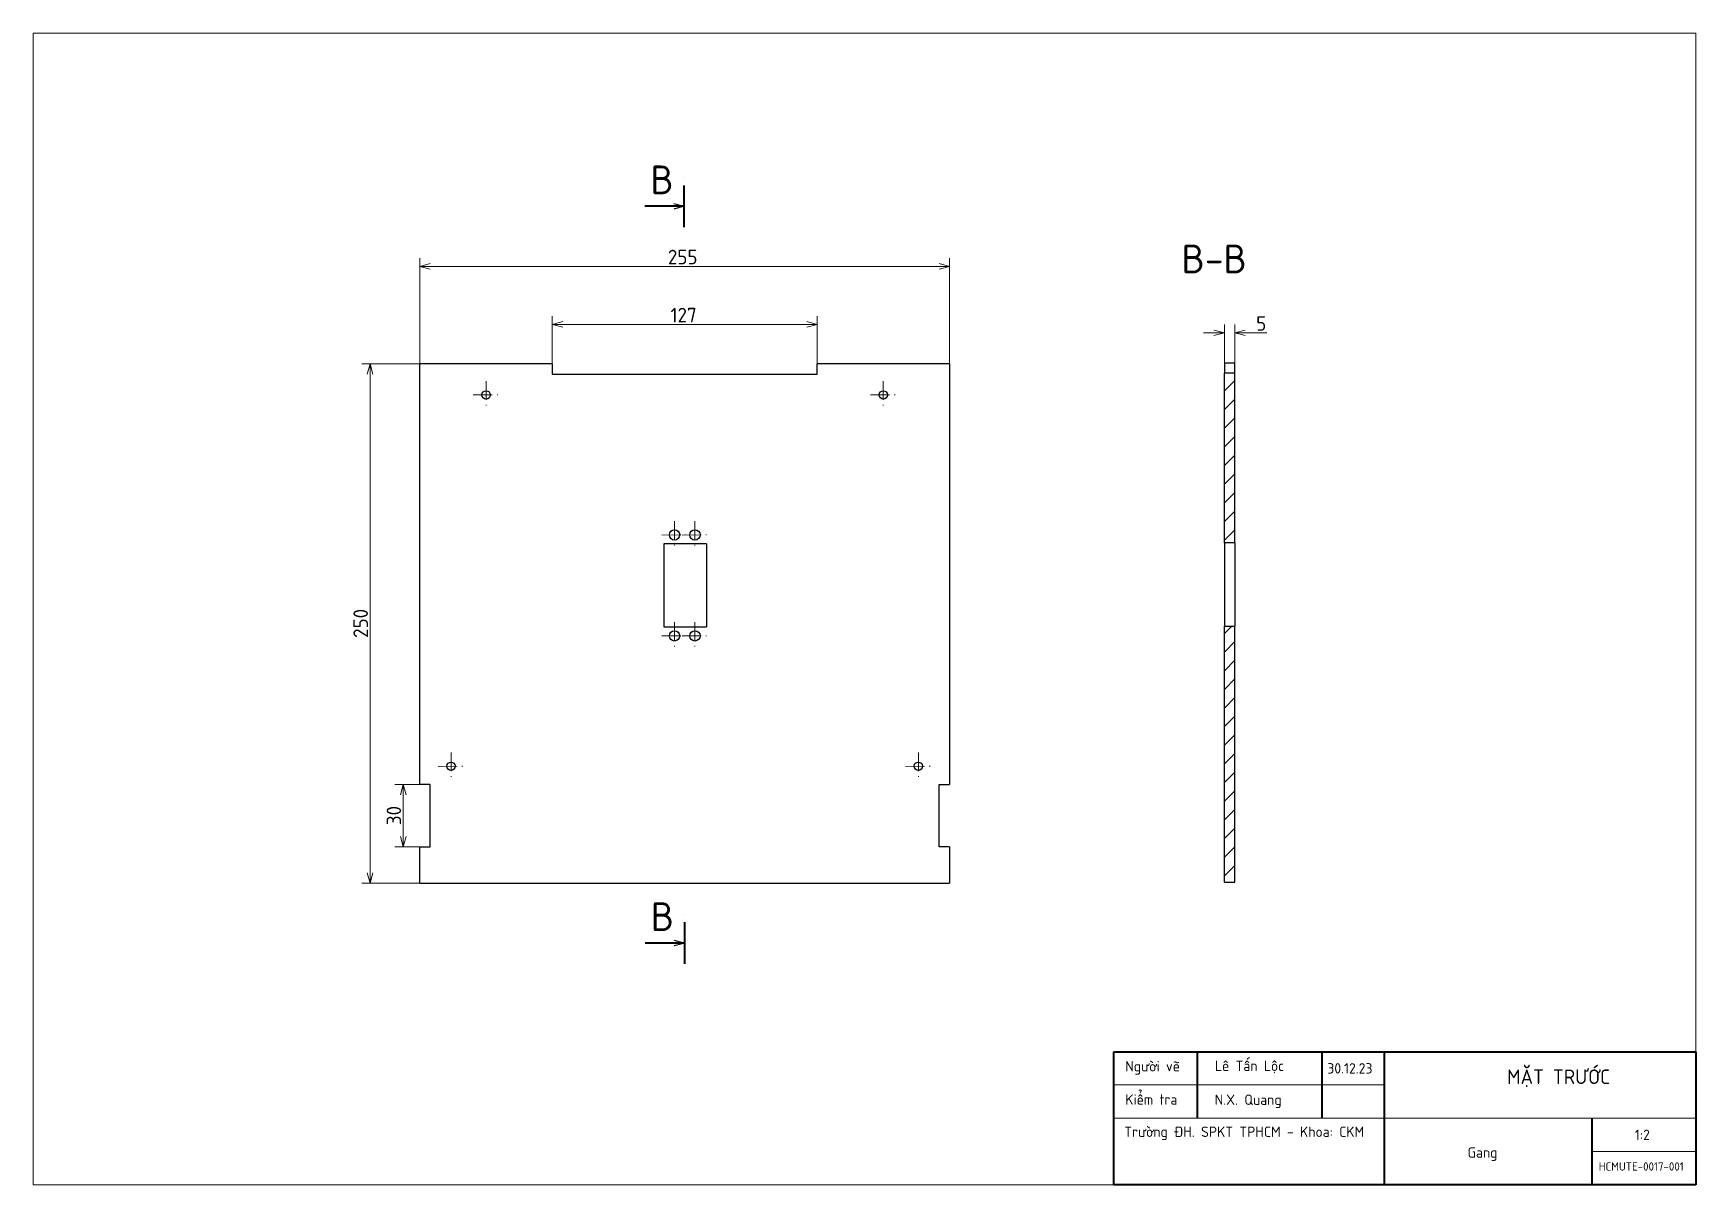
# Paper-space layout 'Sheet' of a CAD drawing. Header units: millimetres. Extents: x 10 to 410, y 10 to 287.
# The model-space entities are those that its viewports show. They can reach past a viewport. Long polylines and large blocks are cut down to what shows.
import ezdxf

# ---------------------------------------------------------------- set-up
doc = ezdxf.new("R2010")
doc.units = ezdxf.units.MM
doc.linetypes.add('Dash Dot', pattern=[7.03, 4.56, -1.14, 0.19, -1.14])
for name, color, linetype, lineweight in [('DuongTam', 7, 'Dash Dot', 13), ('NetDam', 7, 'Continuous', 35), ('Netmanh', 5, 'Continuous', 13)]:
    doc.layers.add(name, color=color, linetype=linetype, lineweight=lineweight)
doc.styles.add('Note Text (ISO)', font='tcvn+7284-2003r.ttf')
doc.dimstyles.new('Default (ISO)', dxfattribs={"dimtxt": 3.5, "dimasz": 2.5, "dimexe": 2, "dimexo": 0, "dimgap": 0.5, "dimtad": 0, "dimtih": 1, "dimtoh": 1, "dimtxsty": 'Note Text (ISO)', "dimblk": 'OPEN30', "dimblk1": 'OPEN30', "dimblk2": 'OPEN90', "dimcen": 2.5, "dimclrd": 256, "dimclre": 256, "dimclrt": 256, "dimazin": 0, "dimtfac": 1, "dimtofl": 0, "dimtmove": 0, "dimatfit": 3, "dimldrblk": 'OPEN30', "dimfxl": 1, "dimtolj": 1, "dimtzin": 0, "dimlwd": -1, "dimlwe": -1, "dimarcsym": 0})
doc.dimstyles.new('Default (ISO)$0', dxfattribs={"dimtxt": 3.5, "dimasz": 2.5, "dimexe": 2, "dimexo": 0, "dimgap": 0.5, "dimtad": 1, "dimtxsty": 'Note Text (ISO)', "dimblk": 'OPEN30', "dimblk1": 'OPEN30', "dimblk2": 'OPEN90', "dimcen": 2.5, "dimclrd": 256, "dimclre": 256, "dimclrt": 256, "dimazin": 0, "dimtfac": 1, "dimtofl": 0, "dimtmove": 0, "dimatfit": 3, "dimldrblk": 'OPEN30', "dimfxl": 1, "dimtolj": 1, "dimtzin": 0, "dimlwd": -1, "dimlwe": -1, "dimarcsym": 0})
pattern_1 = [(45, (95.4576, -58.502), (-4.4877, 4.4877), [])]

# ---------------------------------------------------------------- blocks, each defined once
blk = doc.blocks.new('_Open30')
at = {"color": 0, "linetype": 'ByBlock', "lineweight": -2}
for p, q in [((-1, 0.27), (0, 0)), ((0, 0), (-1, -0.27)), ((0, 0), (-1, 0))]:
    blk.add_line(p, q, dxfattribs=at)
blk = doc.blocks.new('*D17')
at = {"layer": 'Defpoints', "color": 0, "transparency": 16777216}
for p in [(230.46, 230.92), (103.03, 207.5), (230.46, 207.5)]:
    blk.add_point(p, dxfattribs=at)
at = {"layer": 'Netmanh', "linetype": 'Continuous', "transparency": 16777216}
for p, q in [((103.03, 207.5), (103.03, 232.92)), ((230.46, 207.5), (230.46, 232.92)), ((105.53, 230.92), (227.96, 230.92))]:
    blk.add_line(p, q, dxfattribs=at)
at = {"layer": 'Netmanh', "transparency": 16777216, "xscale": 2.5, "yscale": 2.5, "zscale": 2.5, "rotation": 180}
blk.add_blockref('_Open30', (103.03, 230.92), dxfattribs=at)
at = {"layer": 'Netmanh', "transparency": 16777216, "xscale": 2.5, "yscale": 2.5, "zscale": 2.5}
blk.add_blockref('_Open30', (230.46, 230.92), dxfattribs=at)
at = {"layer": 'Netmanh', "transparency": 16777216, "insert": (166.26, 233.17), "char_height": 3.5, "attachment_point": 5, "style": 'Note Text (ISO)'}
blk.add_mtext('\\A1;255', dxfattribs=at)
blk = doc.blocks.new('_Open90')
at = {"color": 0, "linetype": 'ByBlock', "lineweight": -2}
for p, q in [((0, 0), (-1, 0)), ((-0.5, 0.5), (0, 0)), ((0, 0), (-0.5, -0.5))]:
    blk.add_line(p, q, dxfattribs=at)
blk = doc.blocks.new('*D18')
at = {"layer": 'Defpoints', "color": 0, "transparency": 16777216}
for p in [(198.6, 216.95), (134.88, 206.25), (198.6, 206.25)]:
    blk.add_point(p, dxfattribs=at)
at = {"layer": 'Netmanh', "linetype": 'Continuous', "transparency": 16777216}
for p, q in [((134.88, 206.25), (134.88, 218.95)), ((137.38, 216.95), (196.1, 216.95)), ((198.6, 206.25), (198.6, 218.95))]:
    blk.add_line(p, q, dxfattribs=at)
at = {"layer": 'Netmanh', "transparency": 16777216, "xscale": 2.5, "yscale": 2.5, "zscale": 2.5, "rotation": 180}
blk.add_blockref('_Open30', (134.88, 216.95), dxfattribs=at)
at = {"layer": 'Netmanh', "transparency": 16777216, "xscale": 2.5, "yscale": 2.5, "zscale": 2.5}
blk.add_blockref('_Open30', (198.6, 216.95), dxfattribs=at)
at = {"layer": 'Netmanh', "transparency": 16777216, "insert": (166.48, 219.2), "char_height": 3.5, "attachment_point": 5, "style": 'Note Text (ISO)'}
blk.add_mtext('\\A1;127', dxfattribs=at)
blk = doc.blocks.new('*D19')
at = {"layer": 'Defpoints', "color": 0, "transparency": 16777216}
for p in [(103.03, 207.5), (91.03, 82.57), (103.03, 82.57)]:
    blk.add_point(p, dxfattribs=at)
at = {"layer": 'Netmanh', "linetype": 'Continuous', "transparency": 16777216}
for p, q in [((103.03, 207.5), (89.03, 207.5)), ((91.03, 205), (91.03, 85.07)), ((103.03, 82.57), (89.03, 82.57))]:
    blk.add_line(p, q, dxfattribs=at)
at = {"layer": 'Netmanh', "transparency": 16777216, "xscale": 2.5, "yscale": 2.5, "zscale": 2.5}
for p, rotation in [((91.03, 207.5), 90), ((91.03, 82.57), 270)]:
    blk.add_blockref('_Open30', p, dxfattribs=dict(at, rotation=rotation))
at = {"layer": 'Netmanh', "transparency": 16777216, "insert": (88.78, 145.04), "char_height": 3.5, "attachment_point": 5, "rotation": 90, "style": 'Note Text (ISO)'}
blk.add_mtext('\\A1;250', dxfattribs=at)
blk = doc.blocks.new('*D20')
at = {"layer": 'Defpoints', "color": 0, "transparency": 16777216}
for p in [(105.52, 106.31), (99.03, 91.31), (105.52, 91.31)]:
    blk.add_point(p, dxfattribs=at)
at = {"layer": 'Netmanh', "linetype": 'Continuous', "transparency": 16777216}
for p, q in [((105.52, 106.31), (97.03, 106.31)), ((99.03, 103.81), (99.03, 93.81)), ((105.52, 91.31), (97.03, 91.31))]:
    blk.add_line(p, q, dxfattribs=at)
at = {"layer": 'Netmanh', "transparency": 16777216, "xscale": 2.5, "yscale": 2.5, "zscale": 2.5}
for p, rotation in [((99.03, 106.31), 90), ((99.03, 91.31), 270)]:
    blk.add_blockref('_Open30', p, dxfattribs=dict(at, rotation=rotation))
at = {"layer": 'Netmanh', "transparency": 16777216, "insert": (96.78, 98.81), "char_height": 3.5, "attachment_point": 5, "rotation": 90, "style": 'Note Text (ISO)'}
blk.add_mtext('\\A1;30', dxfattribs=at)
blk = doc.blocks.new('*D21')
at = {"layer": 'Defpoints', "color": 0, "transparency": 16777216}
for p in [(299.09, 214.94), (296.59, 207.72), (299.09, 207.72)]:
    blk.add_point(p, dxfattribs=at)
at = {"layer": 'Netmanh', "linetype": 'Continuous', "transparency": 16777216}
for p, q in [((296.59, 207.72), (296.59, 216.94)), ((299.09, 207.72), (299.09, 216.94)), ((294.09, 214.94), (291.59, 214.94)), ((301.59, 214.94), (306.84, 214.94))]:
    blk.add_line(p, q, dxfattribs=at)
at = {"layer": 'Netmanh', "transparency": 16777216, "xscale": 2.5, "yscale": 2.5, "zscale": 2.5}
blk.add_blockref('_Open30', (296.59, 214.94), dxfattribs=at)
at = {"layer": 'Netmanh', "transparency": 16777216, "xscale": 2.5, "yscale": 2.5, "zscale": 2.5, "rotation": 180}
blk.add_blockref('_Open30', (299.09, 214.94), dxfattribs=at)
at = {"layer": 'Netmanh', "transparency": 16777216, "insert": (305.46, 217.19), "char_height": 3.5, "attachment_point": 5, "style": 'Note Text (ISO)'}
blk.add_mtext('\\A1;5', dxfattribs=at)

msp = doc.modelspace()

# ---------------------------------------------------------------- hatches: boundary and pattern name
at = {"layer": 'NetDam', "linetype": 'Continuous', "lineweight": 18}
h = msp.add_hatch(dxfattribs=at)
h.set_pattern_fill('ANSI31', scale=50.772516, style=0)
h.set_pattern_definition(pattern_1)
h.paths.add_polyline_path([(689.07, 345.25), (694.07, 345.25), (694.07, 426.91), (689.07, 426.91)], flags=0)
h = msp.add_hatch(dxfattribs=at)
h.set_pattern_fill('ANSI31', scale=50.772516, style=0)
h.set_pattern_definition(pattern_1)
h.paths.add_polyline_path([(689.07, 305.28), (689.07, 182.04), (694.07, 182.04), (694.07, 305.28)], flags=0)

# ---------------------------------------------------------------- linework, layer by layer
at = {"layer": 'NetDam', "color": 7, "linetype": 'Continuous', "lineweight": 25}
for p, q in [((301.94, 229.09), (301.94, 431.48)), ((365.66, 431.48), (301.94, 431.48)), ((365.66, 431.48), (365.66, 426.48)), ((365.66, 426.48), (493.09, 426.48)), ((493.09, 426.48), (493.09, 431.48)), ((556.8, 431.48), (493.09, 431.48)), ((556.8, 431.48), (556.8, 229.09)), ((689.07, 431.91), (694.07, 431.91)), ((689.07, 431.91), (689.07, 426.91)), ((689.07, 345.25), (689.07, 426.91)), ((694.07, 426.91), (689.07, 426.91)), ((694.07, 426.91), (694.07, 431.91)), ((694.07, 345.25), (694.07, 426.91)), ((439.87, 344.83), (419.38, 344.83)), ((419.38, 344.83), (419.38, 304.85)), ((439.87, 344.83), (439.87, 304.85)), ((694.07, 345.25), (689.07, 345.25)), ((689.07, 345.25), (689.07, 305.28)), ((694.07, 345.25), (694.07, 305.28)), ((419.38, 304.85), (439.87, 304.85)), ((689.07, 305.28), (694.07, 305.28)), ((689.07, 182.04), (689.07, 305.28)), ((694.07, 182.04), (694.07, 305.28)), ((306.94, 229.09), (301.94, 229.09)), ((306.94, 199.11), (306.94, 229.09)), ((551.81, 229.09), (556.8, 229.09)), ((551.81, 199.11), (551.81, 229.09)), ((301.94, 181.62), (301.94, 199.11)), ((301.94, 199.11), (306.94, 199.11)), ((556.8, 199.11), (551.81, 199.11)), ((556.8, 199.11), (556.8, 181.62)), ((301.94, 181.62), (556.8, 181.62)), ((689.07, 182.04), (694.07, 182.04))]:
    msp.add_line(p, q, dxfattribs=at)
for centre, radius in [((333.8, 416.49), 2), ((524.95, 416.49), 2), ((424.48, 349.12), 2.5), ((434.27, 349.12), 2.5), ((424.48, 300.55), 2.5), ((434.27, 300.55), 2.5), ((316.93, 237.84), 2), ((541.81, 237.84), 2)]:
    msp.add_circle(centre, radius, dxfattribs=at)

psp = doc.layouts.new('Sheet')

# ---------------------------------------------------------------- linework, layer by layer
at = {"layer": 'DuongTam'}
for p, q in [((166.65, 252.28), (166.65, 252.28)), ((115.88, 199.98), (122.03, 200.03)), ((118.95, 203.34), (118.95, 196.67)), ((211.46, 199.98), (217.6, 200.03)), ((214.53, 203.34), (214.53, 196.67)), ((164.29, 169.66), (164.29, 162.99)), ((169.19, 169.66), (169.19, 162.99)), ((161.22, 166.3), (167.37, 166.35)), ((166.12, 166.3), (172.26, 166.35)), ((164.29, 145.37), (164.29, 138.7)), ((169.19, 145.37), (169.19, 138.7)), ((161.22, 142.01), (167.37, 142.06)), ((166.12, 142.01), (172.26, 142.06)), ((110.52, 114.01), (110.52, 107.35)), ((222.96, 114.01), (222.96, 107.35)), ((107.45, 110.65), (113.6, 110.7)), ((219.89, 110.65), (226.03, 110.7)), ((166.74, 75.03), (166.74, 75.03))]:
    psp.add_line(p, q, dxfattribs=at)
at = {"layer": 'NetDam'}
for p, q in [((166.65, 240.38), (166.65, 250.38)), ((166.74, 63.14), (166.74, 73.14)), ((270, 42), (410, 42)), ((270, 10), (270, 42)), ((290, 42), (290, 26)), ((320, 42), (320, 26)), ((335, 42), (335, 10)), ((410, 42), (410, 10)), ((385, 26), (385, 10)), ((410, 10), (270, 10))]:
    psp.add_line(p, q, dxfattribs=at)
at = {"layer": 'Netmanh'}
for p, q in [((270, 34), (335, 34)), ((270, 26), (410, 26)), ((385, 18), (410, 18))]:
    psp.add_line(p, q, dxfattribs=at)

# ---------------------------------------------------------------- texts
at = {"layer": 'NetDam', "style": 'Note Text (ISO)'}
for s, height, p in [('B', 6.9, (158.49, 248.29)), ('B-B', 6.905, (286.28, 229.26)), ('B', 6.9, (158.58, 71.05))]:
    psp.add_text(s, height=height, dxfattribs=at).set_placement(p)
at = {"layer": 'NetDam', "attachment_point": 1}
for s, insert, char_height in [('{\\fTCVN 7284|b0|i0|c0|p34;Lê Tấn Lộc}', (294.31, 39.86), 2.5), ('{\\fTCVN 7284|b0|i0|c0|p34;Người vẽ}', (272.75, 39.75), 2.5), ('{\\fTCVN 7284|b0|i0|c0|p34;30.12.23}', (321.37, 39.25), 2.5), ('{\\fTCVN 7284|b0|i0|c0|p34;MẶT TRƯỚC }', (364.59, 37.73), 3.5), ('{\\fTCVN 7284|b0|i0|c0|p34;Kiểm tra}', (272.75, 31.75), 2.5), ('{\\fTCVN 7284|b0|i0|c0|p34;N.X. Quang}', (294.26, 31.71), 2.5), ('{\\fTCVN 7284|b0|i0|c0|p34;Trường ĐH. SPKT TPHCM - Khoa: CKM}', (272.5, 24), 2.5), ('{\\fTCVN 7284|b0|i0|c0|p34;1:2}', (395.37, 23.25), 2.5), ('{\\fTCVN 7284|b0|i0|c0|p34;Gang}', (355.11, 19), 2.5), ('{\\fTCVN 7284|b0|i0|c0|p34;HCMUTE-0017-001}', (386.64, 15.39), 2)]:
    psp.add_mtext(s, dxfattribs=dict(at, insert=insert, char_height=char_height))

# ---------------------------------------------------------------- dimensions: what is measured, and where the dimension line sits
at = {"layer": 'Netmanh'}
dim = psp.add_linear_dim(base=(230.46, 230.92), p1=(103.03, 207.5), p2=(230.46, 207.5), angle=0, dimstyle='Default (ISO)$0', override={"dimdec": 0, "dimlfac": -2}, dxfattribs=at)
dim.commit()
dim.dimension.update_dxf_attribs({"geometry": '*D17', "text_midpoint": (166.26, 230.92), "dimtype": 160})
dim = psp.add_linear_dim(base=(198.6, 216.95), p1=(134.88, 206.25), p2=(198.6, 206.25), dimstyle='Default (ISO)$0', override={"dimdec": 0, "dimlfac": -2}, dxfattribs=at)
dim.commit()
dim.dimension.update_dxf_attribs({"geometry": '*D18', "text_midpoint": (166.48, 216.95), "dimtype": 160})
dim = psp.add_linear_dim(base=(299.09, 214.94), p1=(296.59, 207.72), p2=(299.09, 207.72), dimstyle='Default (ISO)$0', override={"dimdec": 0, "dimlfac": -2}, dxfattribs=at)
dim.commit()
dim.dimension.update_dxf_attribs({"geometry": '*D21', "text_midpoint": (305.46, 217.19)})
for base, p1, p2, override, picture, middle in [((91.03, 82.57), (103.03, 207.5), (103.03, 82.57), {"dimdec": 0, "dimlfac": -2, "dimpost": ''}, '*D19', (88.78, 145.04)), ((99.03, 91.31), (105.52, 106.31), (105.52, 91.31), {"dimdec": 0, "dimlfac": -2}, '*D20', (96.78, 98.81))]:
    dim = psp.add_linear_dim(base=base, p1=p1, p2=p2, angle=90, dimstyle='Default (ISO)$0', override=override, dxfattribs=at)
    dim.commit()
    dim.dimension.update_dxf_attribs({"geometry": picture, "text_midpoint": middle})

# ---------------------------------------------------------------- leaders
at = {"layer": 'NetDam'}
for points in [[(166.65, 245.38), (157.15, 245.38)], [(166.74, 68.14), (157.24, 68.14)]]:
    psp.add_leader(points, dimstyle='Default (ISO)', dxfattribs=at)

# ---------------------------------------------------------------- viewports
psp.add_viewport(center=(210, 148.5), size=(400, 277), view_center_point=(515.89, 313.48), view_height=554, dxfattribs=at)

doc.saveas('drawing.dxf')
